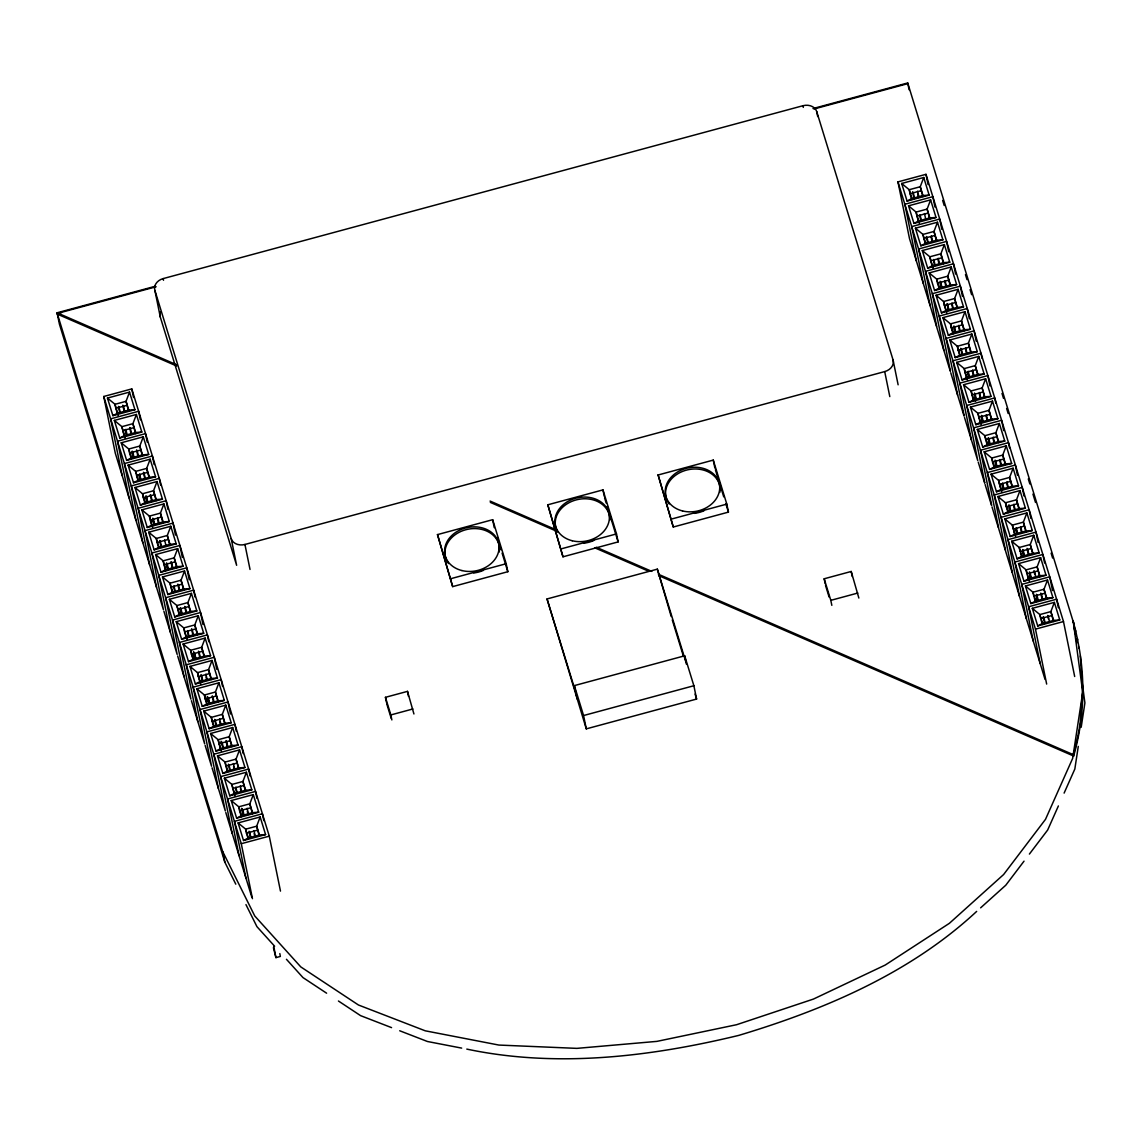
<?xml version="1.0" encoding="UTF-8"?>
<svg xmlns="http://www.w3.org/2000/svg" width="1142" height="1142" viewBox="0 0 1142 1142"><rect width="100%" height="100%" fill="white"/><g stroke="black" fill="none" stroke-linecap="round" stroke-linejoin="round"><path stroke-width="1.5" d="M1078.276 746.411L1074.836 769.023L1064.116 793.105M1081.188 727.268L1084.9 702.915L1081.831 679.975M129.531 392.091L134.942 409.707L112.887 415.659L107.462 398.058L129.531 392.091L126.048 401.327L128.661 411.191M136.398 414.46L141.822 432.061L119.753 438.028L114.343 420.413L136.398 414.46L132.915 423.682L135.541 433.546M143.278 436.815L148.688 454.43L126.634 460.383L121.223 442.782L143.278 436.815L139.795 446.051L142.407 455.915M150.159 459.184L155.569 476.785L133.514 482.752L128.09 465.137L150.159 459.184L146.676 468.406L149.288 478.27M157.025 481.539L162.45 499.154L140.38 505.107L134.97 487.506L157.025 481.539L153.542 490.76L156.168 500.639M163.906 503.907L169.316 521.509L147.261 527.476L141.851 509.86L163.906 503.907L160.422 513.129L163.035 522.993M170.786 526.262L176.196 543.877L154.127 549.83L148.717 532.229L170.786 526.262L167.303 535.484L169.915 545.362M177.652 548.631L183.077 566.232L161.008 572.199L155.597 554.584L177.652 548.631L174.169 557.853L176.796 567.717M184.533 570.986L189.943 588.601L167.888 594.554L162.478 576.953L184.533 570.986L181.05 580.207L183.662 590.086M191.413 593.355L196.824 610.956L174.755 616.923L169.344 599.307L191.413 593.355L187.93 602.576L190.543 612.44M198.28 615.709L203.704 633.31L181.635 639.277L176.225 621.676L198.28 615.709L194.797 624.931L197.423 634.809M205.16 638.078L210.571 655.679L188.516 661.646L183.105 644.031L205.16 638.078L201.677 647.3L204.29 657.164M212.041 660.433L217.451 678.034L195.382 684.001L189.972 666.4L212.041 660.433L208.558 669.655L211.17 679.533M218.907 682.788L224.332 700.403L202.262 706.356L196.852 688.754L218.907 682.788L215.424 692.023L218.051 701.887M225.788 705.156L231.198 722.758L209.143 728.724L203.733 711.123L225.788 705.156L222.305 714.378L224.917 724.256M232.668 727.511L238.078 745.126L216.009 751.079L210.599 733.478L232.668 727.511L229.185 736.747L231.797 746.611M239.535 749.88L244.959 767.481L222.89 773.448L217.48 755.833L239.535 749.88L236.051 759.102L238.678 768.98M246.415 772.235L251.825 789.85L229.77 795.803L224.36 778.202L246.415 772.235L242.932 781.471L245.544 791.335M253.296 794.604L258.706 812.205L236.637 818.172L231.226 800.556L253.296 794.604L249.812 803.825L252.425 813.704M260.162 816.958L265.586 834.574L243.517 840.526L238.107 822.925L260.162 816.958L256.679 826.194L259.305 836.058M923.735 177.51L929.145 195.111L907.076 201.078L901.666 183.462L923.735 177.51L920.252 186.731L922.864 196.595M930.602 199.864L936.026 217.48L913.957 223.432L908.547 205.831L930.602 199.864L927.118 209.1L929.745 218.964M937.482 222.233L942.892 239.834L920.837 245.801L915.413 228.186L937.482 222.233L933.999 231.455L936.611 241.319M944.363 244.588L949.773 262.203L927.704 268.156L922.293 250.555L944.363 244.588L940.88 253.81L943.492 263.688M951.229 266.957L956.639 284.558L934.584 290.525L929.174 272.909L951.229 266.957L947.746 276.178L950.372 286.042M958.109 289.311L963.52 306.927L941.465 312.879L936.04 295.278L958.109 289.311L954.626 298.533L957.239 308.411M964.99 311.68L970.4 329.281L948.331 335.248L942.921 317.633L964.99 311.68L961.507 320.902L964.119 330.766M971.856 334.035L977.267 351.65L955.212 357.603L949.801 340.002L971.856 334.035L968.373 343.257L971 353.135M978.737 356.404L984.147 374.005L962.092 379.972L956.668 362.357L978.737 356.404L975.254 365.626L977.866 375.49M985.617 378.759L991.028 396.36L968.958 402.327L963.548 384.726L985.617 378.759L982.134 387.98L984.747 397.859M992.484 401.127L997.894 418.729L975.839 424.696L970.429 407.08L992.484 401.127L989.001 410.349L991.627 420.213M999.364 423.482L1004.774 441.083L982.72 447.05L977.295 429.449L999.364 423.482L995.881 432.704L998.493 442.582M1006.245 445.837L1011.655 463.452L989.586 469.405L984.176 451.804L1006.245 445.837L1002.762 455.073L1005.374 464.937M1013.111 468.206L1018.521 485.807L996.466 491.774L991.056 474.173L1013.111 468.206L1009.628 477.427L1012.255 487.306M1019.992 490.56L1025.402 508.176L1003.347 514.128L997.922 496.527L1019.992 490.56L1016.508 499.796L1019.121 509.66M1026.872 512.929L1032.282 530.53L1010.213 536.497L1004.803 518.882L1026.872 512.929L1023.375 522.151L1026.001 532.029M1033.738 535.284L1039.149 552.899L1017.094 558.852L1011.684 541.251L1033.738 535.284L1030.255 544.52L1032.882 554.384M1040.619 557.653L1046.029 575.254L1023.974 581.221L1018.55 563.606L1040.619 557.653L1037.136 566.875L1039.748 576.753M1047.499 580.008L1052.91 597.623L1030.841 603.576L1025.43 585.974L1047.499 580.008L1044.002 589.243L1046.629 599.107M1054.366 602.376L1059.776 619.978L1037.721 625.944L1032.311 608.329L1054.366 602.376L1050.883 611.598L1053.509 621.462M1058.391 805.938L1047.671 830.006L1029.399 854.073M1024.031 861.154L1005.774 885.221L980.635 907.833M976.667 911.402C910.302 973.141 824.638 1009.642 738.746 1035.394C650.269 1056.793 556.725 1068.098 466.793 1049.098M112.887 415.659L117.726 413.104L128.746 410.121L134.942 409.707M119.753 438.028L124.592 435.473L135.627 432.49L141.822 432.061M126.634 460.383L131.473 457.828L142.507 454.844L148.688 454.43M133.514 482.752L138.353 480.197L149.374 477.213L155.569 476.785M140.38 505.107L145.22 502.551L156.254 499.568L162.45 499.154M147.261 527.476L152.1 524.906L163.135 521.937L169.316 521.509M154.127 549.83L158.981 547.275L170.001 544.291L176.196 543.877M161.008 572.199L165.847 569.63L176.882 566.66L183.077 566.232M907.076 201.078L911.916 198.522L922.95 195.539L929.145 195.111M167.888 594.554L172.727 591.999L183.762 589.015L189.943 588.601M913.957 223.432L918.796 220.877L929.831 217.894L936.026 217.48M174.755 616.923L179.608 614.353L190.628 611.384L196.824 610.956M920.837 245.801L925.677 243.246L936.711 240.263L942.892 239.834M181.635 639.277L186.474 636.722L197.509 633.739L203.704 633.31M927.704 268.156L932.543 265.601L943.577 262.617L949.773 262.203M188.516 661.646L193.355 659.077L204.389 656.108L210.571 655.679M934.584 290.525L939.423 287.955L950.458 284.986L956.639 284.558M195.382 684.001L200.235 681.446L211.256 678.462L217.451 678.034M941.465 312.879L946.304 310.324L957.324 307.341L963.52 306.927M202.262 706.356L207.102 703.8L218.136 700.817L224.332 700.403M948.331 335.248L953.17 332.679L964.205 329.71L970.4 329.281M209.143 728.724L213.982 726.169L225.017 723.186L231.198 722.758M955.212 357.603L960.051 355.048L971.085 352.064L977.267 351.65M216.009 751.079L220.863 748.524L231.883 745.54L238.078 745.126M962.092 379.972L966.931 377.402L977.952 374.433L984.147 374.005M222.89 773.448L227.729 770.893L238.764 767.909L244.959 767.481M968.958 402.327L973.798 399.771L984.832 396.788L991.028 396.36M229.77 795.803L234.61 793.247L245.644 790.264L251.825 789.85M975.839 424.696L980.678 422.126L991.713 419.157L997.894 418.729M236.637 818.172L241.49 815.616L252.51 812.633L258.706 812.205M982.72 447.05L987.559 444.495L998.579 441.511L1004.774 441.083M243.517 840.526L248.356 837.971L259.391 834.988L265.586 834.574M989.586 469.405L994.425 466.85L1005.46 463.866L1011.655 463.452M996.466 491.774L1001.306 489.219L1012.34 486.235L1018.521 485.807M1003.347 514.128L1008.186 511.573L1019.206 508.59L1025.402 508.176M1010.213 536.497L1015.052 533.942L1026.087 530.959L1032.282 530.53M1017.094 558.852L1021.933 556.297L1032.968 553.313L1039.149 552.899M1023.974 581.221L1028.814 578.666L1039.834 575.682L1046.029 575.254M1030.841 603.576L1035.68 601.02L1046.714 598.037L1052.91 597.623M1037.721 625.944L1042.56 623.389L1053.595 620.406L1059.776 619.978M154.869 290.368L231.198 538.639L236.622 565.304L160.294 317.048L154.869 290.368A11.434 9.193 -11.5 0 1 163.192 278.591L802.954 105.721A11.434 9.193 -11.5 0 1 816.701 111.545L893.03 359.816L898.126 384.811M235.794 884.165L224.831 862.153L59.413 324.128L57.1 312.794L155.241 286.285M813.004 108.561L907.719 82.966L1073.409 622.304M156.14 286.742L57.243 313.465L222.661 851.489L224.831 862.153M814.046 108.975L907.847 83.637M60.812 313.208L57.371 314.136L176.639 365.997M182.349 557.467L179.908 545.448L151.886 553.013L163.42 609.685L115.285 453.16L103.751 396.488L131.773 388.908L269.284 836.144L280.475 891.103M936.497 326.412L909.489 238.564L897.955 181.892L925.976 174.326L1063.487 621.548L1074.679 676.507M117.626 414.175L115.827 408.308L126.862 405.324M911.83 199.579L910.031 193.712L921.066 190.728M133.728 427.679L122.708 430.662L124.507 436.53M918.71 221.948L916.912 216.081L927.932 213.097M131.387 458.898L129.574 453.031L140.609 450.048M925.591 244.302L923.778 238.435L934.813 235.452M147.489 472.403L136.455 475.386L138.253 481.253M932.457 266.671L930.659 260.804L941.693 257.821M145.134 503.622L143.335 497.755L154.356 494.772M939.338 289.026L937.525 283.159L948.559 280.175M161.236 517.126L150.202 520.11L152.014 525.977M946.218 311.395L944.405 305.514L955.44 302.544M158.881 548.346L157.082 542.464L168.117 539.495M953.085 333.75L951.286 327.882L962.321 324.899M174.983 561.85L163.963 564.833L165.761 570.7M959.965 356.118L958.152 350.237L969.187 347.268M231.198 538.639A11.434 9.193 -11.5 0 0 244.93 544.463L884.707 371.593A11.434 9.193 -11.5 0 0 893.03 359.816M181.864 584.219L170.829 587.188L172.642 593.069M966.846 378.473L965.033 372.606L976.067 369.623M437.5 534.599L492.659 519.696L506.192 563.72L507.819 571.714L452.675 586.617L437.5 534.599L452.675 586.617M547.817 504.793L602.962 489.889L616.494 533.914L618.122 541.908L562.977 556.811L547.817 504.793L562.977 556.811M658.12 474.986L713.265 460.098L726.812 504.107L728.439 512.116L673.28 527.019L658.12 474.986L673.28 527.019M188.744 606.573L177.709 609.557L179.508 615.424M973.712 400.842L971.913 394.961L982.948 391.992M186.389 637.793L184.59 631.911L195.61 628.942M980.593 423.197L978.78 417.33L989.814 414.346M451.047 578.623L506.192 563.72M561.35 548.817L616.494 533.914M671.653 519.01L726.812 504.107M193.269 660.147L191.456 654.28L202.491 651.297M996.695 436.715L985.66 439.684L984.847 435.687L977.295 429.449M200.135 682.502L198.337 676.635L209.371 673.666M994.339 467.92L992.541 462.053L1003.575 459.07M577.081 698.933L574.369 685.6L684.672 655.793L693.879 685.728L696.591 699.061L586.289 728.867L547.032 598.95L657.335 569.144L686.028 662.474M207.016 704.871L205.217 699.004L216.238 696.02M1010.442 481.424L999.407 484.408L998.593 480.411L991.056 474.173M213.897 727.226L212.084 721.359L223.118 718.375M1008.101 512.644L1006.288 506.777L1017.322 503.793M386.453 702.33L385.439 697.319L407.494 691.367L413.932 713.978M825.195 583.776L824.181 578.78L851.204 571.471L858.855 598.051M220.763 749.595L218.964 743.727L229.999 740.744M1024.203 526.148L1013.168 529.131L1012.354 525.134L1004.803 518.882M391.863 719.931L390.85 714.935L412.904 708.968M831.833 605.346L830.805 600.349L857.828 593.041M227.643 771.949L225.845 766.082L236.865 763.099M1031.069 548.517L1020.034 551.5L1019.221 547.489L1011.684 541.251M234.524 794.318L232.711 788.451L243.746 785.468M1037.95 570.872L1026.915 573.855L1026.101 569.858L1018.55 563.606M586.289 728.867L583.576 715.534L693.879 685.728M241.39 816.673L239.592 810.806L250.626 807.822M1044.816 593.24L1033.795 596.224L1032.982 592.213L1025.43 585.974M248.271 839.042L246.472 833.175L257.492 830.191M1051.696 615.595L1040.662 618.579L1039.848 614.582L1032.311 608.329M252.453 898.668L241.276 843.71L269.284 836.144M1046.657 684.072L1035.48 629.128L1063.487 621.548M273.409 947.646L275.936 957.624L280.347 956.439L279.833 953.584M461.668 1048.113L427.422 1041.49L399.714 1030.769M391.563 1027.629L360.601 1015.652L338.432 1001.006M57.1 312.794L176.368 364.669M490.075 501.067L557.068 530.202M596.281 547.246L651.825 571.4M658.363 574.24L1073.366 754.691L1073.637 756.033L658.634 575.582M490.346 502.394L557.339 531.53M594.911 547.875L648.842 571.314M326.612 993.197L302.973 977.581L286.442 959.294M901.666 183.462L909.218 189.715L911.916 198.522M908.547 205.831L916.084 212.069L919.339 223.546M915.413 228.186L922.964 234.438L925.677 243.246M922.293 250.555L929.845 256.793L933.085 268.27M929.174 272.909L936.711 279.162L939.423 287.955M936.04 295.278L943.592 301.517L946.846 312.994M942.921 317.633L950.472 323.885L953.17 332.679M949.801 340.002L957.339 346.24L960.051 355.048M956.668 362.357L964.219 368.609L967.474 380.072M963.548 384.726L971.1 390.964L973.798 399.771M970.429 407.08L977.966 413.333L981.221 424.795M984.176 451.804L991.727 458.056L994.425 466.85M997.922 496.527L1005.474 502.765L1008.186 511.573M107.462 398.058L115.014 404.297L118.268 415.774M114.343 420.413L121.894 426.665L125.135 438.128M121.223 442.782L128.761 449.02L131.473 457.828M128.09 465.137L135.641 471.389L138.353 480.197M134.97 487.506L142.522 493.744L145.22 502.551M141.851 509.86L149.388 516.113L152.643 527.575M148.717 532.229L156.268 538.467L158.981 547.275M155.597 554.584L163.149 560.836L165.847 569.63M162.478 576.953L170.015 583.191L172.727 591.999M169.344 599.307L176.896 605.56L179.608 614.353M176.225 621.676L183.776 627.914L187.017 639.392M183.105 644.031L190.643 650.283L193.355 659.077M189.972 666.4L197.523 672.638L200.778 684.115M196.852 688.754L204.404 695.007L207.102 703.8M203.733 711.123L211.27 717.362L213.982 726.169M210.599 733.478L218.151 739.716L221.405 751.193M217.48 755.833L225.031 762.085L227.729 770.893M224.36 778.202L231.897 784.44L235.152 795.917M231.226 800.556L238.778 806.809L241.49 815.616M238.107 822.925L245.658 829.163L248.356 837.971M274.637 946.233L256.921 926.633L245.958 904.607M222.661 851.489L254.752 915.97L300.803 966.917L358.431 1004.989L425.252 1030.812L498.868 1045.058L576.881 1048.37L656.921 1041.376L736.576 1024.717L813.461 999.064L885.193 965.061L949.359 923.336L1003.604 874.544L1045.501 819.342L1072.666 758.359L1082.73 692.252L1073.28 621.648M942.65 200.421L944.22 205.517M965.461 274.594L967.003 279.619M970.086 289.668L971.642 294.707M1001.991 393.419L1003.533 398.43M1006.616 408.465L1008.158 413.49M1028.285 478.926L1029.841 483.965M1032.939 494.072L1035.523 502.48M1051.111 553.171L1052.624 558.081M1074.051 627.786L1075.921 635.851M922.95 195.539L920.252 186.731L909.218 189.715L910.031 193.712M929.831 217.894L927.118 209.1L916.084 212.069L916.912 216.081M936.711 240.263L933.999 231.455L922.964 234.438L923.778 238.435M943.577 262.617L940.88 253.81L929.845 256.793L930.659 260.804M950.458 284.986L947.746 276.178L936.711 279.162L937.525 283.159M957.324 307.341L954.626 298.533L943.592 301.517L944.405 305.514M964.205 329.71L961.507 320.902L950.472 323.885L951.286 327.882M971.085 352.064L968.373 343.257L957.339 346.24L958.152 350.237M977.952 374.433L975.254 365.626L964.219 368.609L965.033 372.606M984.832 396.788L982.134 387.98L971.1 390.964L971.913 394.961M991.713 419.157L989.001 410.349L977.966 413.333L978.78 417.33M998.579 441.511L995.881 432.704L984.847 435.687L987.559 444.495M1005.46 463.866L1002.762 455.073L991.727 458.056L992.541 462.053M1012.34 486.235L1009.628 477.427L998.593 480.411L1001.848 491.888M1019.206 508.59L1016.508 499.796L1005.474 502.765L1006.288 506.777M1026.087 530.959L1023.375 522.151L1012.354 525.134L1015.595 536.612M1032.968 553.313L1030.255 544.52L1019.221 547.489L1021.933 556.297M1039.834 575.682L1037.136 566.875L1026.101 569.858L1029.356 581.321M1046.714 598.037L1044.002 589.243L1032.982 592.213L1035.68 601.02M1053.595 620.406L1050.883 611.598L1039.848 614.582L1042.56 623.389M986.117 441.155L987.473 445.551M999.864 485.878L1001.22 490.275M1013.611 530.602L1014.967 534.998M1020.491 552.956L1021.847 557.367M1027.372 575.325L1028.728 579.722M1034.238 597.68L1035.594 602.091M1041.119 620.049L1042.475 624.446M897.955 181.892L1035.48 629.128M950.258 371.136L936.997 328.011L925.463 271.339L953.484 263.773L955.583 274.08M950.744 372.735L964.005 415.859M964.49 417.458L977.752 460.583L966.717 405.51L994.739 397.944L995.781 403.097M978.251 462.182L984.632 482.952M985.118 484.536L991.513 505.306M991.998 506.905L998.379 527.675M1005.26 550.03L998.879 529.26L987.345 472.588L1015.366 465.022L1017.451 475.329M1012.14 572.385L1005.745 551.629L994.225 494.957L1022.233 487.391L1023.989 495.971M1045.044 679.404L1012.626 573.983L1001.091 517.312L1029.113 509.746L1030.855 518.34M824.181 578.78L830.805 600.349M825.538 585.446L829.106 597.066M715.42 469.79L718.018 478.255M719.06 481.638L723.742 496.87M725.827 503.651L728.439 512.116M671.211 616.537L657.335 569.144M672.267 619.935L683.216 655.565M695.064 694.079L696.591 699.061M604.589 497.898L606.159 502.98M607.201 506.363L618.122 541.908M574.369 685.6L583.576 715.534M547.032 598.95L575.725 692.266M497.412 537.853L501.053 549.716M502.095 553.099L507.819 571.714M385.439 697.319L390.85 714.935M386.795 703.986L391.221 718.404M128.746 410.121L126.048 401.327L115.014 404.297L115.827 408.308M135.627 432.49L132.915 423.682L121.894 426.665L122.437 429.335M142.507 454.844L139.795 446.051L128.761 449.02L129.574 453.031M149.374 477.213L146.676 468.406L135.641 471.389L136.184 474.058M156.254 499.568L153.542 490.76L142.522 493.744L143.335 497.755M163.135 521.937L160.422 513.129L149.388 516.113L149.93 518.782M170.001 544.291L167.303 535.484L156.268 538.467L157.082 542.464M176.882 566.66L174.169 557.853L163.149 560.836L163.691 563.506M183.762 589.015L181.05 580.207L170.015 583.191L170.558 585.86M190.628 611.384L187.93 602.576L176.896 605.56L177.438 608.215M197.509 633.739L194.797 624.931L183.776 627.914L184.59 631.911M204.389 656.108L201.677 647.3L190.643 650.283L191.456 654.28M211.256 678.462L208.558 669.655L197.523 672.638L198.337 676.635M218.136 700.817L215.424 692.023L204.404 695.007L205.217 699.004M225.017 723.186L222.305 714.378L211.27 717.362L212.084 721.359M231.883 745.54L229.185 736.747L218.151 739.716L218.964 743.727M238.764 767.909L236.051 759.102L225.031 762.085L225.845 766.082M245.644 790.264L242.932 781.471L231.897 784.44L232.711 788.451M252.51 812.633L249.812 803.825L238.778 806.809L239.592 810.806M259.391 834.988L256.679 826.194L245.658 829.163L246.472 833.175M103.751 396.488L241.276 843.71M163.906 611.284L177.167 654.409L165.633 597.737L193.655 590.171L195.054 597.038M177.667 656.008L190.914 699.132L179.394 642.461L207.401 634.895L208.8 641.761M191.413 700.731L204.675 743.856L193.141 687.184L221.163 679.618L222.562 686.485M205.16 745.455L211.541 766.211L200.021 709.539L228.029 701.973L230.484 713.993M212.041 767.809L225.302 810.934L213.768 754.262L241.79 746.697L243.189 753.563M225.788 812.533L251.825 897.184M1075.693 631.155L1073.137 620.977L1075.45 632.325M1075.421 629.813L1077.648 639.92M1058.363 607.772L1056.621 599.193L1028.599 606.759L1040.134 663.431M1052.539 590.571L1049.741 576.824L1021.719 584.404L1033.253 641.076M1044.616 563.049L1042.86 554.47L1014.853 562.035L1026.372 618.707M1038.078 542.407L1035.994 532.101L1007.972 539.681L1019.506 596.352M1047.685 615.452L1048.385 618.907M1040.805 593.098L1041.861 598.265M1009.528 447.807L1008.486 442.668L980.464 450.233L991.656 505.192M1033.924 570.743L1034.638 574.183M1043.274 616.651L1044.673 623.546M1003.704 430.605L1001.605 420.299L973.598 427.865L984.775 482.823M1027.058 548.374L1028.114 553.556M1036.394 594.283L1037.793 601.192M1036.565 597.195L1037.264 600.635M1020.534 527.732L1021.233 531.187M1029.513 571.928L1030.926 578.823M1029.699 574.826L1030.398 578.28M989.957 385.882L987.859 375.575L959.837 383.141L971.371 439.827M1013.653 505.378L1014.353 508.832M1022.647 549.573L1024.046 556.468M1022.818 552.471L1023.518 555.911M982.034 358.374L980.978 353.221L952.97 360.786L964.148 415.745M1006.773 483.009L1007.487 486.463M1016.123 528.932L1017.165 534.099M1015.937 530.102L1016.637 533.557M976.21 341.158L974.112 330.852L946.09 338.432L957.624 395.103M999.907 460.654L1000.606 464.109M1008.886 504.85L1010.299 511.744M1009.071 507.747L1009.771 511.188M969.33 318.804L967.231 308.497L939.209 316.063L950.401 371.022M993.026 438.285L993.726 441.74M1002.362 484.208L1003.418 489.376M1002.191 485.379L1002.89 488.833M962.449 296.435L960.351 286.128L932.343 293.708L943.863 350.38M986.146 415.931L986.859 419.385M995.139 460.126L996.538 467.021M995.31 463.024L996.01 466.464M979.279 393.576L979.979 397.016M988.258 437.757L989.671 444.666M988.444 440.655L989.143 444.11M988.315 442.054L989.015 445.508M948.702 251.711L946.604 241.405L918.582 248.985L930.116 305.656M972.399 371.207L973.098 374.662M981.392 415.402L982.791 422.297M981.563 418.3L982.263 421.741M941.822 229.356L939.723 219.05L911.716 226.616L923.236 283.287M965.518 348.852L966.232 352.293M974.511 393.034L975.91 399.943M975.04 397.659L975.739 401.113M974.569 397.33L975.268 400.785M934.955 206.988L932.857 196.681L904.835 204.261L916.369 260.933M958.652 326.484L959.351 329.938M967.988 372.406L969.044 377.574M967.816 373.577L968.516 377.031M907.719 82.966L909.089 89.733M925.976 174.326L928.075 184.633M951.771 304.129L952.471 307.569M960.765 348.31L962.164 355.219M944.891 281.76L945.605 285.214M953.884 325.955L955.283 332.85M954.055 328.853L954.755 332.308M938.025 259.405L938.724 262.846M947.003 303.586L948.417 310.496M931.144 237.036L932.2 242.218M940.137 281.232L941.536 288.127M940.309 284.13L941.008 287.584M933.614 260.59L934.656 265.772M917.74 194.04L918.453 197.495M926.376 236.508L927.789 243.403M919.852 215.867L920.909 221.048M912.629 191.785L914.028 198.679M884.707 371.593L889.804 396.602M816.701 111.545L817.715 116.541M802.954 105.721L803.297 107.391M851.204 571.471L852.217 576.482M713.265 460.098L714.892 468.092M684.672 655.793L686.371 664.13M602.962 489.889L604.261 496.299M492.659 519.696L494.286 527.704M407.494 691.367L408.508 696.363M244.93 544.463L250.027 569.458M163.192 278.591L163.52 280.261M263.816 820.655L262.417 813.775L234.395 821.355L245.93 878.027M256.936 798.287L255.537 791.42L227.515 798.986L239.049 855.658M250.055 775.932L248.656 769.051L220.649 776.631L232.169 833.303M236.308 731.208L234.909 724.342L206.888 731.908L218.422 788.58M254.181 833.503L254.88 836.943M247.3 811.134L248.014 814.589M273.766 946.49L275.936 957.624M216.723 669.269L214.282 657.25L186.26 664.815L197.794 721.487M240.434 788.779L241.133 792.22M249.07 831.248L250.469 838.142M233.553 766.41L234.253 769.865M242.19 808.879L243.589 815.773M241.661 808.322L243.06 815.231M202.976 624.546L200.535 612.526L172.513 620.092L184.048 676.778M225.973 740.601L227.386 747.496M235.666 788.237L236.722 793.419M219.806 721.687L220.506 725.141M228.443 764.155L229.842 771.05M189.229 579.822L186.774 567.802L158.767 575.382L170.286 632.054M212.226 695.878L213.625 702.773M221.562 741.8L222.961 748.695M221.034 741.244L221.734 744.698M206.045 676.963L206.759 680.418M214.682 719.431L216.095 726.326M175.468 535.098L173.027 523.079L145.005 530.659L156.54 587.331M198.48 651.154L199.879 658.063M207.815 697.077L209.214 703.972M207.287 696.52L207.987 699.975M207.159 697.905L207.858 701.359M167.903 509.303L166.147 500.724L138.139 508.29L149.659 564.962M191.599 628.799L192.998 635.694M200.935 674.708L202.334 681.617M160.679 485.236L159.28 478.355L131.259 485.935L142.793 542.607M184.719 606.431L186.132 613.34M194.054 652.353L195.468 659.248M193.526 651.797L194.24 655.251M193.412 653.181L194.111 656.636M154.156 464.58L152.4 456.001L124.378 463.566L135.912 520.238M177.852 584.076L179.251 590.971M187.531 631.712L188.587 636.893M147.275 442.225L145.519 433.632L117.512 441.212L129.032 497.883M170.972 561.707L172.371 568.616M180.308 607.63L181.721 614.524M180.136 608.8L180.836 612.255M140.395 419.856L138.653 411.277L110.631 418.843L122.165 475.515M173.784 586.988L174.84 592.17M131.773 388.908L133.528 397.502M157.567 518.711L158.624 523.893M166.561 562.906L167.96 569.801M166.375 564.077L167.089 567.531M150.344 494.629L151.743 501.524M159.68 540.537L161.093 547.446M143.464 472.26L144.877 479.169M152.814 518.183L154.213 525.077M152.628 519.353L153.328 522.808M136.597 449.905L137.996 456.8M145.933 495.814L147.332 502.723M145.748 496.998L146.462 500.439M129.717 427.536L131.116 434.445M139.41 475.186L140.466 480.354M138.881 474.629L139.581 478.084M122.836 405.182L124.25 412.076M132.186 451.09L133.585 457.999M132.001 452.275L132.7 455.715M125.649 430.463L126.705 435.63M125.12 429.906L125.834 433.36M118.425 406.381L119.839 413.276M1077.377 638.592L1079.29 648.642M1079.019 647.314C1083.544 672.667 1084.086 698.733 1080.446 724.228A341.658 274.651 -11.5 0 1 1073.651 756.033M1076.392 639.377L1076.863 642.903M1080.332 655.965L1082.587 689.968L1080.175 722.9A341.658 274.651 -11.5 0 1 1073.38 754.691M926.919 237.122A29.135 1.356 74.9 0 1 928.118 242.375M931.33 235.923A29.135 1.356 74.9 0 1 932.529 241.176M920.038 214.753A29.135 1.356 74.9 0 1 921.237 220.006M924.449 213.568A29.135 1.356 74.9 0 1 925.648 218.821M913.157 192.398A29.135 1.356 74.9 0 1 914.357 197.652M917.568 191.199A29.135 1.356 74.9 0 1 918.782 196.453M118.954 406.98A29.135 1.356 74.9 0 1 120.167 412.233M123.365 405.795A29.135 1.356 74.9 0 1 124.578 411.049M125.834 429.349A29.135 1.356 74.9 0 1 127.033 434.602M130.245 428.15A29.135 1.356 74.9 0 1 131.444 433.403M132.715 451.704A29.135 1.356 74.9 0 1 133.914 456.957M137.126 450.519A29.135 1.356 74.9 0 1 138.325 455.772M139.581 474.073A29.135 1.356 74.9 0 1 140.794 479.326M143.992 472.874A29.135 1.356 74.9 0 1 145.205 478.127M146.462 496.427A29.135 1.356 74.9 0 1 147.661 501.681M150.872 495.243A29.135 1.356 74.9 0 1 152.072 500.496M153.342 518.796A29.135 1.356 74.9 0 1 154.541 524.05M157.753 517.597A29.135 1.356 74.9 0 1 158.952 522.85M160.208 541.151A29.135 1.356 74.9 0 1 161.422 546.404M164.619 539.966A29.135 1.356 74.9 0 1 165.833 545.219M167.089 563.52A29.135 1.356 74.9 0 1 168.288 568.773M171.5 562.321A29.135 1.356 74.9 0 1 172.699 567.574M173.969 585.875A29.135 1.356 74.9 0 1 175.169 591.128M178.38 584.69A29.135 1.356 74.9 0 1 179.579 589.943M180.836 608.243A29.135 1.356 74.9 0 1 182.049 613.497M185.247 607.044A29.135 1.356 74.9 0 1 186.46 612.298M249.598 831.847A29.135 1.356 74.9 0 1 250.797 837.1M254.009 830.662A29.135 1.356 74.9 0 1 255.208 835.915M242.718 809.492A29.135 1.356 74.9 0 1 243.917 814.746M247.129 808.293A29.135 1.356 74.9 0 1 248.342 813.547M235.852 787.123A29.135 1.356 74.9 0 1 237.051 792.377M240.263 785.939A29.135 1.356 74.9 0 1 241.462 791.192M228.971 764.769A29.135 1.356 74.9 0 1 230.17 770.022M233.382 763.57A29.135 1.356 74.9 0 1 234.581 768.823M222.09 742.414A29.135 1.356 74.9 0 1 223.29 747.653M226.501 741.215A29.135 1.356 74.9 0 1 227.715 746.468M215.224 720.045A29.135 1.356 74.9 0 1 216.423 725.298M219.635 718.86A29.135 1.356 74.9 0 1 220.834 724.099M208.344 697.691A29.135 1.356 74.9 0 1 209.543 702.93M212.755 696.492A29.135 1.356 74.9 0 1 213.954 701.745M201.463 675.322A29.135 1.356 74.9 0 1 202.676 680.575M205.874 674.137A29.135 1.356 74.9 0 1 207.087 679.376M194.597 652.967A29.135 1.356 74.9 0 1 195.796 658.22M199.008 651.768A29.135 1.356 74.9 0 1 200.207 657.021M187.716 630.598A29.135 1.356 74.9 0 1 188.915 635.851M192.127 629.413A29.135 1.356 74.9 0 1 193.326 634.667M981.92 416.016A29.135 1.356 74.9 0 1 983.119 421.27M986.331 414.817A29.135 1.356 74.9 0 1 987.53 420.07M988.801 438.371A29.135 1.356 74.9 0 1 990 443.624M993.212 437.186A29.135 1.356 74.9 0 1 994.411 442.425M995.667 460.74A29.135 1.356 74.9 0 1 996.866 465.979M1000.078 459.541A29.135 1.356 74.9 0 1 1001.277 464.794M1002.548 483.095A29.135 1.356 74.9 0 1 1003.747 488.348M1006.958 481.91A29.135 1.356 74.9 0 1 1008.158 487.149M1009.414 505.463A29.135 1.356 74.9 0 1 1010.627 510.702M1013.839 504.264A29.135 1.356 74.9 0 1 1015.038 509.518M1016.294 527.818A29.135 1.356 74.9 0 1 1017.493 533.071M1020.705 526.619A29.135 1.356 74.9 0 1 1021.904 531.872M1023.175 550.173A29.135 1.356 74.9 0 1 1024.374 555.426M1027.586 548.988A29.135 1.356 74.9 0 1 1028.785 554.241M1030.041 572.542A29.135 1.356 74.9 0 1 1031.255 577.795M1034.466 571.343A29.135 1.356 74.9 0 1 1035.666 576.596M1036.922 594.896A29.135 1.356 74.9 0 1 1038.121 600.15M1041.333 593.712A29.135 1.356 74.9 0 1 1042.532 598.965M1043.802 617.265A29.135 1.356 74.9 0 1 1045.001 622.518M1048.213 616.066A29.135 1.356 74.9 0 1 1049.412 621.319M975.04 393.647A29.135 1.356 74.9 0 1 976.239 398.901M979.451 392.463A29.135 1.356 74.9 0 1 980.65 397.716M968.173 371.293A29.135 1.356 74.9 0 1 969.372 376.546M972.584 370.094A29.135 1.356 74.9 0 1 973.783 375.347M961.293 348.924A29.135 1.356 74.9 0 1 962.492 354.177M965.704 347.739A29.135 1.356 74.9 0 1 966.903 352.992M954.412 326.569A29.135 1.356 74.9 0 1 955.611 331.822M958.823 325.37A29.135 1.356 74.9 0 1 960.037 330.623M947.546 304.2A29.135 1.356 74.9 0 1 948.745 309.453M951.957 303.015A29.135 1.356 74.9 0 1 953.156 308.269M940.665 281.846A29.135 1.356 74.9 0 1 941.864 287.099M945.076 280.647A29.135 1.356 74.9 0 1 946.275 285.9M933.785 259.477A29.135 1.356 74.9 0 1 934.984 264.73M938.196 258.292A29.135 1.356 74.9 0 1 939.409 263.545M160.294 317.048A11.434 9.193 -11.5 0 1 160.608 311.737M669.141 503.965A27.451 22.069 -11.5 0 1 687.627 469.819A27.451 22.069 -11.5 0 1 719.817 492.402M704.014 510.745A27.451 22.069 -11.5 0 1 694.379 513.343M448.535 563.577A27.451 22.069 -11.5 0 1 467.007 529.431A27.451 22.069 -11.5 0 1 499.211 552M483.409 570.358A27.451 22.069 -11.5 0 1 473.773 572.956M557.653 531.958A27.451 22.069 -11.5 0 1 577.281 499.625A27.451 22.069 -11.5 0 1 609.742 520.01M593.712 540.551A27.451 22.069 -11.5 0 1 584.076 543.149M682.531 510.945A27.451 22.069 -11.5 0 0 719.417 484.322A27.451 22.069 -11.5 0 0 675.436 473.388A27.451 22.069 -11.5 0 0 682.531 510.945M461.925 570.557A27.451 22.069 -11.5 0 0 498.797 543.935A27.451 22.069 -11.5 0 0 454.83 532.986A27.451 22.069 -11.5 0 0 461.925 570.557M572.228 540.751A27.451 22.069 -11.5 0 0 609.1 514.128A27.451 22.069 -11.5 0 0 565.133 503.194A27.451 22.069 -11.5 0 0 572.228 540.751"/></g></svg>
